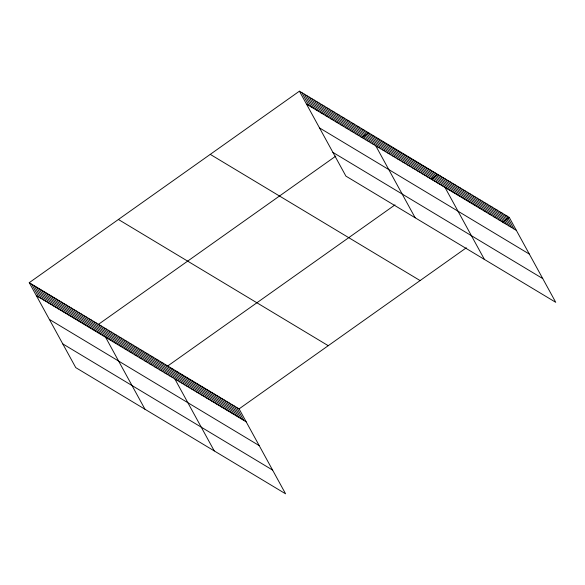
<?xml version="1.0" encoding="UTF-8"?>
<svg xmlns="http://www.w3.org/2000/svg" width="585" height="585" viewBox="0 0 585 585"><rect width="100%" height="100%" fill="white"/><g stroke="black" fill="none" stroke-linecap="round" stroke-linejoin="round"><path stroke-width="0.88" d="M29.25 282.672L239.089 408.878L285.59 493.82L75.757 367.614L29.25 282.672L299.41 91.18L509.242 217.386L555.75 302.328L345.911 176.122L299.41 91.18M335.805 156.107L98.499 324.317L145 409.266M361.947 137.577L368.652 132.824L415.16 217.774M394.999 204.882L167.741 365.969L214.249 450.911M431.196 179.222L437.902 174.476L484.409 259.418M239.089 408.878L466.34 247.791M502.537 222.132L509.242 217.386M306.511 104.159L516.35 230.366M319.52 127.91L529.352 254.109M332.909 152.378L542.748 278.584M210.256 154.374L420.089 280.573M118.404 219.477L328.236 345.684M36.358 295.652L246.19 421.858M49.359 319.403L259.192 445.602M62.756 343.87L272.588 470.069M506.785 215.902L513.893 228.881M504.321 214.424L511.429 227.404M501.864 212.947L508.972 225.927M499.4 211.463L506.508 224.443M496.943 209.986L504.051 222.965M494.486 208.509L501.586 221.488M492.022 207.024L499.129 220.004M489.565 205.547L496.672 218.527M487.1 204.07L494.208 217.05M484.643 202.585L491.751 215.565M482.179 201.108L489.287 214.088M479.722 199.631L486.83 212.611M477.265 198.147L484.365 211.126M474.801 196.67L481.908 209.649M472.344 195.193L479.451 208.172M469.879 193.708L476.987 206.688M467.422 192.231L474.53 205.211M464.958 190.754L472.066 203.734M462.501 189.269L469.609 202.249M460.044 187.792L467.144 200.772M457.58 186.308L464.687 199.295M455.123 184.831L462.23 197.81M452.658 183.354L459.766 196.333M450.201 181.869L457.309 194.856M447.737 180.392L454.845 193.372M445.28 178.915L452.388 191.895M442.823 177.43L449.923 190.417M440.359 175.953L447.466 188.933M435.423 172.984L442.531 185.964M432.951 171.5L440.059 184.48M430.48 170.016L437.587 182.995M428.008 168.524L435.116 181.504M425.536 167.039L432.644 180.019M423.057 165.548L430.165 178.527M420.586 164.063L427.693 177.043M418.114 162.571L425.222 175.559M415.642 161.087L422.75 174.067M413.171 159.603L420.279 172.582M410.699 158.111L417.8 171.091M408.22 156.626L415.328 169.606M405.749 155.135L412.856 168.122M403.277 153.65L410.385 166.63M400.805 152.166L407.913 165.145M398.334 150.674L405.434 163.654M395.855 149.19L402.963 162.169M393.383 147.698L400.491 160.685M390.912 146.213L398.019 159.193M388.44 144.729L395.548 157.709M385.968 143.237L393.069 156.217M383.489 141.753L390.597 154.732M381.018 140.261L388.126 153.241M378.546 138.777L385.654 151.756M376.075 137.292L383.182 150.272M373.603 135.8L380.703 148.78M371.124 134.316L378.232 147.296M366.181 131.34L373.288 144.32M363.709 129.855L370.817 142.835M361.237 128.364L368.338 141.343M358.759 126.879L365.866 139.859M356.287 125.387L363.395 138.367M353.815 123.903L360.923 136.883M351.344 122.411L358.451 135.398M348.872 120.927L355.972 133.906M346.393 119.442L353.501 132.422M343.921 117.951L351.029 130.93M341.45 116.466L348.558 129.446M338.978 114.974L346.086 127.961M336.507 113.49L343.607 126.47M334.028 112.006L341.135 124.985M331.556 110.514L338.664 123.493M329.084 109.029L336.192 122.009M326.613 107.538L333.721 120.525M324.141 106.053L331.242 119.033M321.662 104.569L328.77 117.548M319.191 103.077L326.298 116.057M316.719 101.593L323.827 114.572M314.247 100.101L321.355 113.088M311.776 98.616L318.876 111.596M309.297 97.132L316.405 110.112M306.825 95.64L313.933 108.62M304.354 94.156L311.461 107.135M301.882 92.664L308.99 105.644M236.625 407.394L243.733 420.374M234.168 405.917L241.269 418.897M231.704 404.44L238.812 417.419M229.247 402.955L236.355 415.935M226.783 401.478L233.89 414.458M224.326 399.994L231.433 412.981M221.861 398.517L228.969 411.496M219.404 397.039L226.512 410.019M216.947 395.555L224.048 408.542M214.483 394.078L221.591 407.058M212.026 392.601L219.134 405.58M209.562 391.116L216.669 404.103M207.105 389.639L214.212 402.619M204.64 388.162L211.748 401.142M202.183 386.678L209.291 399.657M199.726 385.201L206.827 398.18M197.262 383.723L204.37 396.703M194.805 382.239L201.913 395.219M192.341 380.762L199.448 393.742M189.884 379.285L196.991 392.264M187.419 377.8L194.527 390.78M184.962 376.323L192.07 389.303M182.505 374.846L189.606 387.826M180.041 373.362L187.149 386.341M177.584 371.885L184.692 384.864M175.12 370.407L182.227 383.387M172.663 368.923L179.77 381.903M170.198 367.446L177.306 380.425M165.27 364.477L172.378 377.457M162.798 362.992L169.899 375.972M160.319 361.501L167.427 374.48M157.848 360.016L164.955 372.996M155.376 358.532L162.484 371.512M152.904 357.04L160.012 370.02M150.433 355.556L157.533 368.535M147.954 354.064L155.062 367.044M145.482 352.579L152.59 365.559M143.011 351.095L150.118 364.075M140.539 349.603L147.647 362.583M138.067 348.119L145.175 361.099M135.588 346.627L142.696 359.607M133.117 345.143L140.224 358.122M130.645 343.651L137.753 356.638M128.173 342.166L135.281 355.146M125.702 340.682L132.81 353.662M123.223 339.19L130.331 352.17M120.751 337.706L127.859 350.686M118.28 336.214L125.387 349.201M115.808 334.73L122.916 347.709M113.336 333.245L120.444 346.225M110.865 331.753L117.965 344.733M108.386 330.269L115.494 343.249M105.914 328.777L113.022 341.764M103.443 327.293L110.55 340.273M100.971 325.808L108.079 338.788M96.02 322.832L103.128 335.812M93.549 321.34L100.657 334.32M91.077 319.856L98.185 332.836M88.606 318.372L95.713 331.351M86.134 316.88L93.234 329.86M83.655 315.395L90.763 328.375M81.183 313.904L88.291 326.883M78.712 312.419L85.819 325.399M76.24 310.935L83.348 323.914M73.768 309.443L80.869 322.423M71.29 307.959L78.397 320.938M68.818 306.467L75.926 319.447M66.346 304.982L73.454 317.962M63.875 303.491L70.982 316.478M61.403 302.006L68.504 314.986M58.924 300.522L66.032 313.502M56.453 299.03L63.56 312.01M53.981 297.546L61.089 310.525M51.509 296.054L58.617 309.041M49.038 294.569L56.138 307.549M46.559 293.085L53.666 306.065M44.087 291.593L51.195 304.573M41.615 290.109L48.723 303.089M39.144 288.617L46.252 301.604M36.672 287.133L43.773 300.112M34.193 285.648L41.301 298.628M31.722 284.156L38.829 297.136"/></g></svg>
